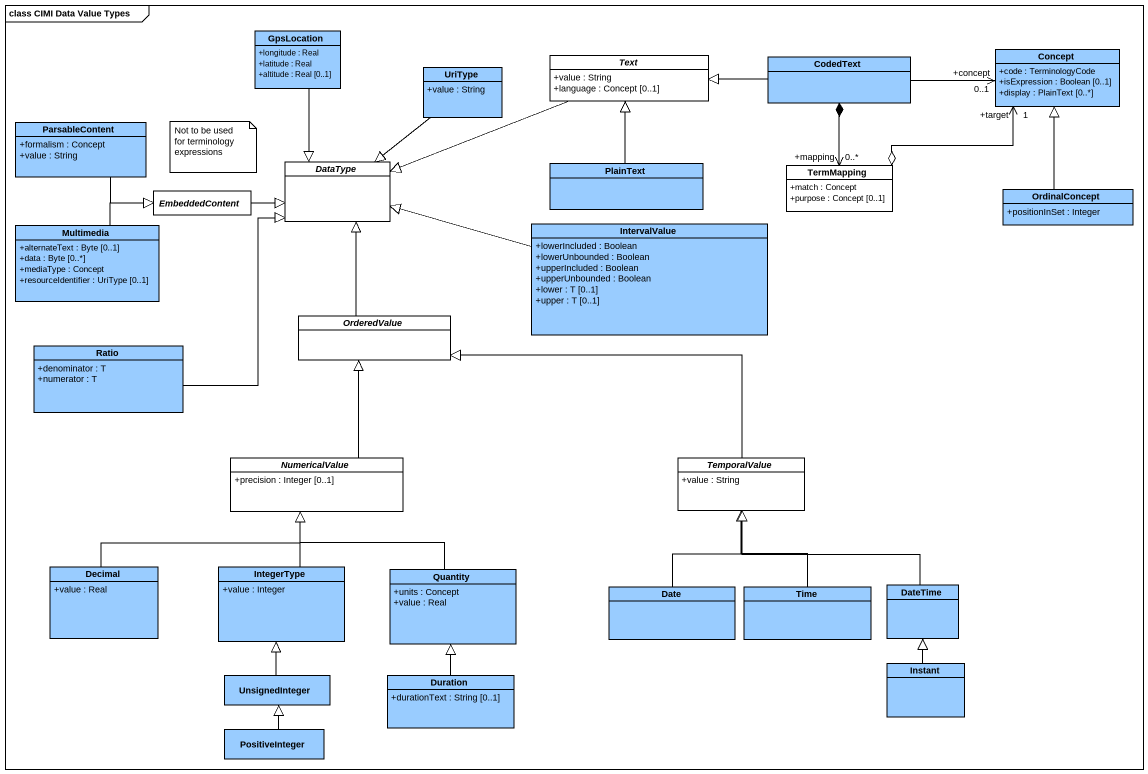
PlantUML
@startuml
mainframe class CIMI Data Value Types
hide circle
hide empty members
skinparam classAttributeIconSize 0
class GpsLocation #99CCFF {
  +longitude : Real
  +latitude : Real
  +altitude : Real [0..1]
}
class UriType #99CCFF {
  +value : String
}
abstract class Text {
  +value : String
  +language : Concept [0..1]
}
class CodedText #99CCFF
class Concept #99CCFF {
  +code : TerminologyCode
  +isExpression : Boolean [0..1]
  +display : PlainText [0..*]
}
class ParsableContent #99CCFF {
  +formalism : Concept
  +value : String
}
abstract class EmbeddedContent
abstract class DataType
class PlainText #99CCFF
class TermMapping {
  +match : Concept
  +purpose : Concept [0..1]
}
class OrdinalConcept #99CCFF {
  +positionInSet : Integer
}
class Multimedia #99CCFF {
  +alternateText : Byte [0..1]
  +data : Byte [0..*]
  +mediaType : Concept
  +resourceIdentifier : UriType [0..1]
}
class IntervalValue #99CCFF {
  +lowerIncluded : Boolean
  +lowerUnbounded : Boolean
  +upperIncluded : Boolean
  +upperUnbounded : Boolean
  +lower : T [0..1]
  +upper : T [0..1]
}
class Ratio #99CCFF {
  +denominator : T
  +numerator : T
}
abstract class OrderedValue
abstract class NumericalValue {
  +precision : Integer [0..1]
}
abstract class TemporalValue {
  +value : String
}
class Decimal #99CCFF {
  +value : Real
}
class IntegerType #99CCFF {
  +value : Integer
}
class Quantity #99CCFF {
  +units : Concept
  +value : Real
}
class Date #99CCFF
class Time #99CCFF
class DateTime #99CCFF
class UnsignedInteger #99CCFF
class Duration #99CCFF {
  +durationText : String [0..1]
}
class Instant #99CCFF
class PositiveInteger #99CCFF
GpsLocation --|> DataType
UriType --|> DataType
Text -left-|> DataType
CodedText -left-|> Text
Concept "+concept\n0..1" <-left- CodedText
ParsableContent -right-|> EmbeddedContent
EmbeddedContent -right-|> DataType
PlainText -up-|> Text
TermMapping "+mapping\n0..*" <-up-* CodedText
TermMapping o-right-> "+target\n1" Concept
OrdinalConcept -up-|> Concept
Multimedia -right-|> EmbeddedContent
IntervalValue -left-|> DataType
Ratio -up-|> DataType
OrderedValue -up-|> DataType
NumericalValue -up-|> OrderedValue
TemporalValue -left-|> OrderedValue
Decimal -right-|> NumericalValue
IntegerType -up-|> NumericalValue
Quantity -up-|> NumericalValue
Date -up-|> TemporalValue
Time -up-|> TemporalValue
DateTime -up-|> TemporalValue
UnsignedInteger -up-|> IntegerType
Duration -up-|> Quantity
Instant -up-|> DateTime
PositiveInteger -up-|> UnsignedInteger
note as N1
  Not to be used for terminology expressions
end note
@enduml
